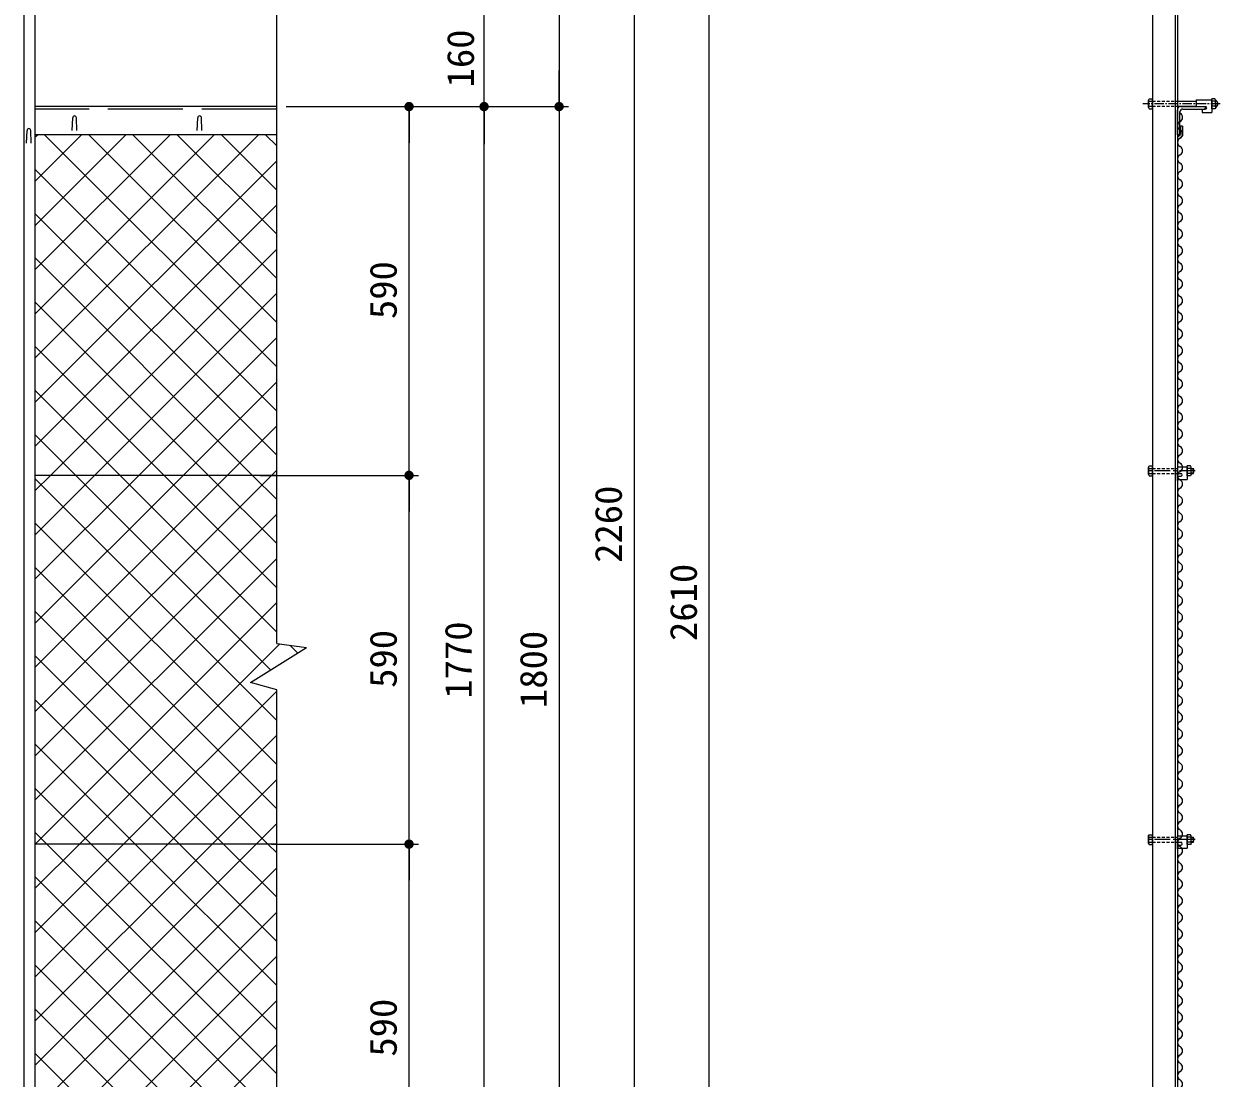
# Model space of a CAD drawing. Units: millimetres at full size. Extents: x -4455 to 4455, y -3150 to 3150.
# Drawn here: x -1407 to 506, y -34 to 1653 of the extents above; entities that cross this region are included whole.
import ezdxf
from ezdxf.enums import TextEntityAlignment as Align

# ---------------------------------------------------------------- set-up
doc = ezdxf.new("R2010")
doc.units = ezdxf.units.MM
doc.header["$LTSCALE"] = 20
for name, pattern in [('DASHED', [7.5, 6, -1.5]), ('USER1', [2, 1.25, -0.25, 0.25, -0.25]), ('USER2', [0.375, 0.25, -0.125]), ('USER3', [1.125, 0.75, -0.125, 0.125, -0.125])]:
    doc.linetypes.add(name, pattern=pattern)
for name, color, linetype, lineweight in [('0-0_1部材', 3, 'Continuous', 18), ('0-1_5寸法', 1, 'Continuous', 18), ('0-2_SUNPOU', 1, 'Continuous', 18), ('0-3_8部品', 3, 'Continuous', 18), ('0-5_2網', 4, 'Continuous', 18), ('0-6_AMI', 3, 'Continuous', 18), ('0-C_BUHIN', 3, 'Continuous', 18), ('0-E_0', 3, 'Continuous', 18)]:
    doc.layers.add(name, color=color, linetype=linetype, lineweight=lineweight)
doc.styles.add('ＭＳ ゴシック', font='')
doc.styles.get('ＭＳ ゴシック').set_extended_font_data('MS Gothic')

# ---------------------------------------------------------------- blocks, each defined once
blk = doc.blocks.new('NAMIX13')
at = {"layer": '0-6_AMI'}
for centre, start, end in [((-71.1, -133.3), 298.07249, 61.92751), ((71.1, -400), 118.07249, 241.92751), ((-71.1, -666.7), 298.07249, 61.92751), ((71.1, -933.3), 118.07249, 241.92751), ((-71.1, -1200), 298.07249, 61.92751), ((71.1, -1466.7), 118.07249, 241.92751), ((71.1, -2000), 118.07249, 241.92751), ((-71.1, -1733.3), 298.07249, 61.92751), ((-71.1, -2266.7), 298.07249, 61.92751), ((71.1, -2533.3), 118.07249, 241.92751), ((-71.1, -2800), 298.07249, 61.92751), ((71.1, -3066.7), 118.07249, 241.92751), ((-71.1, -3333.3), 298.07249, 61.92751), ((71.1, -3600), 118.07249, 241.92751), ((-71.1, -3866.7), 298.07249, 61.92751), ((71.1, -4133.3), 118.07249, 241.92751), ((71.1, -4666.7), 118.07249, 241.92751), ((-71.1, -4400), 298.07249, 61.92751), ((-71.1, -4933.3), 298.07249, 61.92751), ((71.1, -5200), 118.07249, 241.92751), ((-71.1, -5466.7), 298.07249, 61.92751), ((71.1, -5733.3), 118.07249, 241.92751)]:
    blk.add_arc(centre, 151.1, start, end, dxfattribs=at)
blk = doc.blocks.new('M1')
at = {"layer": '0-2_SUNPOU'}
blk.add_line((-5, 0), (-38.58, 0), dxfattribs=at)
for points in [[(0, 0), (-5, 0), (-4.96, 0.63)], [(0, 0), (-4.96, -0.63), (-5, 0)], [(0, 0), (-4.96, 0.63), (-4.84, 1.24)], [(0, 0), (-4.84, -1.24), (-4.96, -0.63)], [(0, 0), (-4.84, 1.24), (-4.65, 1.84)], [(0, 0), (-4.65, -1.84), (-4.84, -1.24)], [(0, 0), (-4.65, 1.84), (-4.38, 2.41)], [(0, 0), (-4.38, -2.41), (-4.65, -1.84)], [(0, 0), (-4.38, 2.41), (-4.05, 2.94)], [(0, 0), (-4.05, -2.94), (-4.38, -2.41)], [(0, 0), (-4.05, 2.94), (-3.64, 3.42)], [(0, 0), (-3.64, -3.42), (-4.05, -2.94)], [(0, 0), (-3.64, 3.42), (-3.19, 3.85)], [(0, 0), (-3.19, -3.85), (-3.64, -3.42)], [(0, 0), (-3.19, 3.85), (-2.68, 4.22)], [(0, 0), (-2.68, -4.22), (-3.19, -3.85)], [(0, 0), (-2.68, 4.22), (-2.13, 4.52)], [(0, 0), (-2.13, -4.52), (-2.68, -4.22)], [(0, 0), (-2.13, 4.52), (-1.55, 4.76)], [(0, 0), (-1.55, -4.76), (-2.13, -4.52)], [(0, 0), (-1.55, 4.76), (-0.94, 4.91)], [(0, 0), (-0.94, -4.91), (-1.55, -4.76)], [(0, 0), (-0.94, 4.91), (-0.31, 4.99)], [(0, 0), (-0.31, -4.99), (-0.94, -4.91)], [(0, 0), (-0.31, 4.99), (0.31, 4.99)], [(0, 0), (0.31, -4.99), (-0.31, -4.99)], [(0, 0), (0.31, 4.99), (0.94, 4.91)], [(0, 0), (0.94, 4.91), (1.55, 4.76)], [(0, 0), (1.55, 4.76), (2.13, 4.52)], [(0, 0), (2.13, 4.52), (2.68, 4.22)], [(0, 0), (2.68, 4.22), (3.19, 3.85)], [(0, 0), (3.19, 3.85), (3.64, 3.42)], [(0, 0), (3.64, 3.42), (4.05, 2.94)], [(0, 0), (4.05, 2.94), (4.38, 2.41)], [(0, 0), (4.38, 2.41), (4.65, 1.84)], [(0, 0), (4.65, 1.84), (4.84, 1.24)], [(0, 0), (4.84, 1.24), (4.96, 0.63)], [(0, 0), (4.96, 0.63), (5, 0)], [(0, 0), (0.94, -4.91), (0.31, -4.99)], [(0, 0), (1.55, -4.76), (0.94, -4.91)], [(0, 0), (2.13, -4.52), (1.55, -4.76)], [(0, 0), (2.68, -4.22), (2.13, -4.52)], [(0, 0), (3.19, -3.85), (2.68, -4.22)], [(0, 0), (3.64, -3.42), (3.19, -3.85)], [(0, 0), (4.05, -2.94), (3.64, -3.42)], [(0, 0), (4.38, -2.41), (4.05, -2.94)], [(0, 0), (4.65, -1.84), (4.38, -2.41)], [(0, 0), (4.84, -1.24), (4.65, -1.84)], [(0, 0), (4.96, -0.63), (4.84, -1.24)], [(0, 0), (5, 0), (4.96, -0.63)]]:
    blk.add_solid(points, dxfattribs=at)

msp = doc.modelspace()

# ---------------------------------------------------------------- linework, layer by layer
at = {"layer": '0-0_1部材'}
for p, q in [((-1406.7, 2030.67), (-1406.7, -579.33)), ((-1329.45, 1482.17), (-1328.7, 1502.67)), ((-1321.95, 1482.17), (-1322.7, 1502.67)), ((-1129.45, 1482.17), (-1128.7, 1502.67)), ((-1121.95, 1482.17), (-1122.7, 1502.67))]:
    msp.add_line(p, q, dxfattribs=at)
at = {"layer": '0-0_1部材', "color": 7}
for p, q in [((-1389.2, 2030.67), (-1389.2, -579.33)), ((398.03, 2030.67), (398.03, -579.33)), ((434.53, 2030.67), (434.53, -579.33)), ((438.03, 2030.67), (438.03, 20.67)), ((438.03, 1580.67), (438.03, -579.33)), ((-1002.38, 1520.67), (-1389.2, 1520.67)), ((438.03, 1475.67), (438.03, 1515.67)), ((442.03, 1478.67), (442.03, 1512.17)), ((446.53, 1516.67), (480.03, 1516.67)), ((-1002.38, 1475.67), (-1389.2, 1475.67)), ((438.03, 1472.07), (442.91, 1475.84)), ((438.03, 1475.67), (439.03, 1475.67)), ((438.03, 1467.65), (446.41, 1474.12)), ((442.91, 1489.51), (442.91, 1475.84)), ((446.41, 1489.51), (442.91, 1489.51)), ((446.41, 1489.51), (446.41, 1474.12))]:
    msp.add_line(p, q, dxfattribs=at)
at = {"layer": '0-0_1部材', "color": 4}
for p, q in [((-1002.38, 661.82), (-1002.38, 2026.65)), ((-1044.47, 599.47), (-954.69, 655.18)), ((-1002.38, 661.82), (-954.69, 655.18)), ((-1002.38, 587.47), (-1044.47, 599.47)), ((-1002.38, -413.12), (-1002.38, 587.47))]:
    msp.add_line(p, q, dxfattribs=at)
at = {"layer": '0-0_1部材', "color": 1, "linetype": 'DASHED'}
msp.add_line((-1002.38, 1516.67), (-1389.2, 1516.67), dxfattribs=at)
at = {"layer": '0-0_1部材', "color": 7}
msp.add_lwpolyline([(443.03, 1520.67), (483.03, 1520.67), (483.03, 1519.67)], dxfattribs=at)
for centre, radius, start, end in [((443.03, 1515.67), 5, 90, 180), ((446.53, 1512.17), 4.5, 90, 180), ((480.03, 1519.67), 3, 270, 360), ((439.03, 1478.67), 3, 270, 360)]:
    msp.add_arc(centre, radius, start, end, dxfattribs=at)
at = {"layer": '0-0_1部材'}
for centre in [(-1325.7, 1502.67), (-1125.7, 1502.67)]:
    msp.add_arc(centre, 3, 0, 180, dxfattribs=at)
at = {"layer": '0-1_5寸法'}
for p, q in [((-550.81, 1980.67), (-550.81, 1520.67)), ((-430.81, 1980.67), (-430.81, -279.33)), ((-670.81, 1520.67), (-670.81, 1680.67)), ((-987.38, 1520.67), (-535.81, 1520.67)), ((-987.38, 1520.67), (-655.81, 1520.67)), ((-987.38, 1520.67), (-775.81, 1520.67)), ((-987.38, 1520.67), (-655.81, 1520.67)), ((-987.38, 1520.67), (-535.81, 1520.67)), ((-790.81, 930.67), (-790.81, 1520.67)), ((-670.81, -249.33), (-670.81, 1520.67)), ((-550.81, 1520.67), (-550.81, -279.33)), ((-670.81, 1490.67), (-670.81, 1460.67)), ((-1028.71, 930.67), (-775.81, 930.67)), ((-987.38, 930.67), (-775.81, 930.67)), ((-790.81, 340.67), (-790.81, 930.67)), ((-1010.94, 340.67), (-775.81, 340.67)), ((-987.38, 340.67), (-775.81, 340.67)), ((-790.81, -249.33), (-790.81, 340.67))]:
    msp.add_line(p, q, dxfattribs=at)
at = {"layer": '0-3_8部品'}
for p, q in [((392.74, 1532.96), (398.03, 1532.96)), ((467.84, 1531.44), (492.84, 1531.44)), ((467.84, 1531.44), (467.84, 1520.94)), ((492.84, 1517.28), (492.84, 1532.96)), ((492.84, 1531.44), (492.84, 1511.44)), ((499.24, 1519.2), (499.24, 1531.04)), ((391.63, 1519.2), (392.74, 1517.28)), ((392.32, 1529.12), (398.03, 1529.12)), ((392.32, 1521.12), (398.03, 1521.12)), ((438.03, 1529.12), (467.84, 1529.12)), ((438.03, 1521.12), (467.84, 1521.12)), ((467.84, 1520.94), (482.59, 1520.94)), ((477.84, 1516.44), (482.59, 1516.44)), ((477.84, 1516.44), (477.84, 1511.44)), ((477.84, 1511.44), (492.84, 1511.44)), ((498.56, 1529.12), (492.84, 1529.12)), ((498.56, 1521.12), (492.84, 1521.12)), ((498.13, 1517.28), (492.84, 1517.28)), ((499.24, 1519.2), (498.13, 1517.28)), ((391.63, 943.72), (392.74, 945.64)), ((391.63, 931.88), (391.63, 943.72)), ((392.32, 941.8), (398.03, 941.8)), ((392.74, 945.64), (398.03, 945.64)), ((398.03, 929.96), (398.03, 945.64)), ((438.03, 944.12), (453.78, 944.12)), ((453.78, 929.96), (453.78, 945.64)), ((453.78, 944.12), (453.78, 924.12)), ((459.5, 941.8), (453.78, 941.8)), ((460.18, 931.88), (460.18, 943.72)), ((460.18, 941.8), (463.74, 941.8)), ((463.74, 933.8), (463.74, 941.8)), ((392.32, 933.8), (398.03, 933.8)), ((438.03, 933.62), (443.53, 933.62)), ((438.78, 929.12), (438.78, 924.12)), ((438.78, 929.12), (443.53, 929.12)), ((438.78, 924.12), (453.78, 924.12)), ((459.5, 933.8), (453.78, 933.8)), ((459.07, 929.96), (453.78, 929.96)), ((460.18, 931.88), (459.07, 929.96)), ((460.18, 933.8), (463.74, 933.8)), ((391.63, 341.88), (391.63, 353.72)), ((392.32, 351.8), (398.03, 351.8)), ((398.03, 339.96), (398.03, 355.64)), ((438.03, 354.12), (453.78, 354.12)), ((453.78, 339.96), (453.78, 355.64)), ((459.07, 355.64), (453.78, 355.64)), ((453.78, 354.12), (453.78, 334.12)), ((459.5, 351.8), (453.78, 351.8)), ((460.18, 353.72), (459.07, 355.64)), ((460.18, 341.88), (460.18, 353.72)), ((460.18, 351.8), (463.74, 351.8)), ((463.74, 343.8), (463.74, 351.8)), ((391.63, 341.88), (392.74, 339.96)), ((392.32, 343.8), (398.03, 343.8)), ((392.74, 339.96), (398.03, 339.96)), ((438.03, 343.62), (443.53, 343.62)), ((438.78, 339.12), (443.53, 339.12)), ((459.5, 343.8), (453.78, 343.8)), ((460.18, 343.8), (463.74, 343.8))]:
    msp.add_line(p, q, dxfattribs=at)
at = {"layer": '0-3_8部品', "color": 1, "linetype": 'USER3'}
msp.add_line((506.26, 1525.12), (382.98, 1525.12), dxfattribs=at)
at = {"layer": '0-3_8部品', "linetype": 'USER2'}
for p, q in [((398.03, 1529.12), (438.03, 1529.12)), ((398.03, 1521.12), (438.03, 1521.12))]:
    msp.add_line(p, q, dxfattribs=at)
at = {"layer": '0-3_8部品', "color": 1, "linetype": 'USER1'}
for p, q in [((466.36, 937.8), (387.33, 937.8)), ((466.36, 347.8), (387.33, 347.8))]:
    msp.add_line(p, q, dxfattribs=at)
at = {"layer": '0-3_8部品', "color": 1, "linetype": 'USER2'}
for p, q in [((398.03, 941.8), (438.03, 941.8)), ((398.03, 933.8), (438.03, 933.8)), ((398.03, 351.8), (438.03, 351.8)), ((398.03, 343.8), (438.03, 343.8))]:
    msp.add_line(p, q, dxfattribs=at)
at = {"layer": '0-3_8部品', "color": 7}
for p, q in [((438.03, 922.67), (438.03, 938.67)), ((438.03, 332.67), (438.03, 348.67))]:
    msp.add_line(p, q, dxfattribs=at)
at = {"layer": '0-3_8部品', "color": 1}
for p, q in [((460.18, 941), (464.14, 941)), ((460.18, 934.6), (464.14, 934.6)), ((460.18, 351), (464.14, 351)), ((460.18, 344.6), (464.14, 344.6))]:
    msp.add_line(p, q, dxfattribs=at)
at = {"layer": '0-3_8部品'}
for points in [[(391.63, 1519.2), (391.63, 1531.04), (392.74, 1532.96)], [(392.74, 1517.28), (398.03, 1517.28), (398.03, 1532.96)], [(499.24, 1531.04), (498.13, 1532.96), (492.84, 1532.96)], [(460.18, 943.72), (459.07, 945.64), (453.78, 945.64)], [(391.63, 931.88), (392.74, 929.96), (398.03, 929.96)], [(391.63, 353.72), (392.74, 355.64), (398.03, 355.64)], [(438.78, 339.12), (438.78, 334.12), (453.78, 334.12)], [(460.18, 341.88), (459.07, 339.96), (453.78, 339.96)]]:
    msp.add_lwpolyline(points, dxfattribs=at)
for centre, radius, start, end in [((394.66, 1531.04), 3.03, 180, 219.3382), ((496.21, 1531.04), 3.03, 320.6618, 360), ((496.09, 1525.12), 6.71, 298.05542, 61.94458), ((403.63, 1525.12), 12, 160.52878, 199.47122), ((394.66, 1519.2), 3.03, 140.6618, 180), ((482.59, 1518.69), 2.25, 270, 90), ((487.24, 1525.12), 12, 340.52878, 19.47122), ((496.21, 1519.2), 3.03, 360, 39.3382), ((394.66, 943.72), 3.03, 180, 219.3382), ((403.63, 937.8), 12, 160.52878, 199.47122), ((457.15, 943.72), 3.03, 320.6618, 0), ((448.18, 937.8), 12, 340.52878, 19.47122), ((456.81, 937.8), 8, 330, 30), ((394.66, 931.88), 3.03, 140.6618, 180), ((443.53, 931.37), 2.25, 270, 90), ((457.15, 931.88), 3.03, 0, 39.3382), ((394.66, 353.72), 3.03, 180, 219.3382), ((403.63, 347.8), 12, 160.52878, 199.47122), ((457.15, 353.72), 3.03, 320.6618, 0), ((448.18, 347.8), 12, 340.52878, 19.47122), ((456.81, 347.8), 8, 330, 30), ((394.66, 341.88), 3.03, 140.6618, 180), ((443.53, 341.37), 2.25, 270, 90), ((457.15, 341.88), 3.03, 0, 39.3382)]:
    msp.add_arc(centre, radius, start, end, dxfattribs=at)
at = {"layer": '0-5_2網', "color": 1}
msp.add_line((-310.81, -579.33), (-310.81, 2030.67), dxfattribs=at)
at = {"layer": '0-5_2網'}
for p, q in [((-1389.2, 1471.57), (-1385.09, 1475.67)), ((-1389.2, 1400.85), (-1314.38, 1475.67)), ((-1389.2, 1330.14), (-1243.67, 1475.67)), ((-1389.2, 1259.43), (-1172.96, 1475.67)), ((-1389.2, 1188.72), (-1102.25, 1475.67)), ((-1389.2, 1118.01), (-1031.54, 1475.67)), ((-1002.38, 1104.29), (-1373.76, 1475.67)), ((-1002.38, 1175), (-1303.05, 1475.67)), ((-1002.38, 1245.71), (-1232.33, 1475.67)), ((-1002.38, 1316.42), (-1161.62, 1475.67)), ((-1002.38, 1387.13), (-1090.91, 1475.67)), ((-1002.38, 1457.84), (-1020.2, 1475.67)), ((-1389.2, 1047.3), (-1002.38, 1434.12)), ((-1002.38, 1033.58), (-1389.2, 1420.39)), ((-1389.2, 976.59), (-1002.38, 1363.41)), ((-1002.38, 962.87), (-1389.2, 1349.68)), ((-1040.89, 930.67), (-1389.2, 1278.97)), ((-1111.6, 930.67), (-1389.2, 1208.26)), ((-1293.7, 930.67), (-1002.38, 1221.98)), ((-1222.99, 930.67), (-1002.38, 1151.27)), ((-1152.28, 930.67), (-1002.38, 1080.56)), ((-1081.57, 930.67), (-1002.38, 1009.85)), ((-1010.86, 930.67), (-1002.38, 939.14)), ((-1389.2, 835.17), (-1293.7, 930.67)), ((-1389.2, 764.46), (-1222.99, 930.67)), ((-1389.2, 693.75), (-1152.28, 930.67)), ((-1389.2, 623.04), (-1081.57, 930.67)), ((-1389.2, 552.33), (-1010.86, 930.67)), ((-1002.38, 538.6), (-1389.2, 925.42)), ((-1002.38, 821.45), (-1111.6, 930.67)), ((-1002.38, 892.16), (-1040.89, 930.67)), ((-1389.2, 481.62), (-1002.38, 868.43)), ((-1002.38, 467.89), (-1389.2, 854.71)), ((-1389.2, 410.91), (-1002.38, 797.72)), ((-1002.38, 397.18), (-1389.2, 784)), ((-1016.57, 340.67), (-1389.2, 713.29)), ((-968.79, 646.43), (-981.23, 658.88)), ((-1087.28, 340.67), (-1389.2, 642.58)), ((-1247.3, 340.67), (-1002.38, 585.59)), ((-1158, 340.67), (-1389.2, 571.87)), ((-1228.71, 340.67), (-1389.2, 501.16)), ((-1176.59, 340.67), (-1002.38, 514.88)), ((-1105.88, 340.67), (-1002.38, 444.17)), ((-1299.42, 340.67), (-1389.2, 430.44)), ((-1035.17, 340.67), (-1002.38, 373.46)), ((-1370.13, 340.67), (-1389.2, 359.73)), ((-1389.2, 198.77), (-1247.3, 340.67)), ((-1389.2, 128.06), (-1176.59, 340.67)), ((-1389.2, 57.35), (-1105.88, 340.67)), ((-1389.2, -13.36), (-1035.17, 340.67)), ((-1002.38, -27.08), (-1370.13, 340.67)), ((-1002.38, 43.63), (-1299.42, 340.67)), ((-1002.38, 114.34), (-1228.71, 340.67)), ((-1002.38, 185.05), (-1158, 340.67)), ((-1002.38, 255.76), (-1087.28, 340.67)), ((-1002.38, 326.47), (-1016.57, 340.67)), ((-1389.2, -84.07), (-1002.38, 302.75)), ((-1002.38, -97.79), (-1389.2, 289.02)), ((-1389.2, -154.78), (-1002.38, 232.03)), ((-1002.38, -168.5), (-1389.2, 218.31)), ((-1368.04, -204.33), (-1002.38, 161.32)), ((-1037.26, -204.33), (-1389.2, 147.6)), ((-1107.97, -204.33), (-1389.2, 76.89)), ((-1297.33, -204.33), (-1002.38, 90.61)), ((-1226.62, -204.33), (-1002.38, 19.9)), ((-1178.68, -204.33), (-1389.2, 6.18))]:
    msp.add_line(p, q, dxfattribs=at)
for points in [[(-1389.2, 905.88), (-1364.41, 930.67), (-1002.38, 1292.7)], [(-1002.38, 750.74), (-1182.31, 930.67), (-1389.2, 1137.55)], [(-1002.38, 680.03), (-1253.02, 930.67), (-1389.2, 1066.84)], [(-1012.42, 619.36), (-1323.73, 930.67), (-1389.2, 996.13)], [(-1389.2, 340.19), (-1388.72, 340.67), (-1002.38, 727.01)], [(-1389.2, 269.48), (-1318.01, 340.67), (-997.53, 661.14)]]:
    msp.add_lwpolyline(points, dxfattribs=at)
at = {"layer": '0-5_2網', "color": 3}
for centre, start, end in [((438.68, 223.37), 298.07249, 61.92751), ((445.79, 210.04), 118.07249, 241.92751)]:
    msp.add_arc(centre, 7.56, start, end, dxfattribs=at)
at = {"layer": '0-6_AMI'}
for centre, start, end in [((445.79, 1490.04), 118.07249, 241.92751), ((438.68, 1503.37), 298.07249, 61.92751), ((438.68, 1476.7), 298.07249, 61.92751), ((445.79, 1463.37), 118.07249, 241.92751), ((438.68, 1450.04), 298.07249, 61.92751), ((445.79, 1436.7), 118.07249, 241.92751), ((445.79, 1410.04), 118.07249, 241.92751), ((438.68, 1423.37), 298.07249, 61.92751)]:
    msp.add_arc(centre, 7.56, start, end, dxfattribs=at)
at = {"layer": '0-C_BUHIN'}
for p, q in [((-1002.38, 930.67), (-1389.2, 930.67)), ((-1002.38, 340.67), (-1389.2, 340.67))]:
    msp.add_line(p, q, dxfattribs=at)
at = {"layer": '0-E_0'}
for p, q in [((-1402.45, 1462.04), (-1401.7, 1482.54)), ((-1394.95, 1462.04), (-1395.7, 1482.54))]:
    msp.add_line(p, q, dxfattribs=at)
msp.add_arc((-1398.7, 1482.54), 3, 0, 180, dxfattribs=at)

# ---------------------------------------------------------------- block references
at = {"layer": '0-1_5寸法', "xscale": 1.5, "yscale": 1.5}
for p, rotation in [((-550.81, 1520.67), 270), ((-790.81, 1520.67), 90), ((-670.81, 1520.67), 90), ((-670.81, 1520.67), 90), ((-550.81, 1520.67), 90), ((-790.81, 930.67), 270), ((-790.81, 930.67), 90), ((-790.81, 340.67), 270), ((-790.81, 340.67), 90)]:
    msp.add_blockref('M1', p, dxfattribs=dict(at, rotation=rotation))
at = {"layer": '0-5_2網', "xscale": 0.05, "yscale": 0.05}
for p in [(442.23, 1403.37), (442.23, 1110.04), (442.23, 816.7), (442.23, 523.37), (442.23, 203.37)]:
    msp.add_blockref('NAMIX13', p, dxfattribs=at)

# ---------------------------------------------------------------- texts
at = {"layer": '0-1_5寸法', "color": 3, "style": 'ＭＳ ゴシック', "width": 1.05}
for s, p in [('160', (-674.01, 1551.35)), ('590', (-797.48, 1180.67)), ('2260', (-437.48, 790.67)), ('1770', (-677.48, 573.42)), ('590', (-797.48, 590.67)), ('1800', (-557.48, 558.42)), ('590', (-797.48, 0.67))]:
    msp.add_text(s, height=43.26, rotation=90, dxfattribs=at).set_placement(p, align=Align.BOTTOM_LEFT)
at = {"layer": '0-5_2網', "color": 3, "style": 'ＭＳ ゴシック', "width": 1.05}
msp.add_text('2610', height=43.26, rotation=90, dxfattribs=at).set_placement((-317.48, 665.67), align=Align.BOTTOM_LEFT)

doc.saveas('drawing.dxf')
